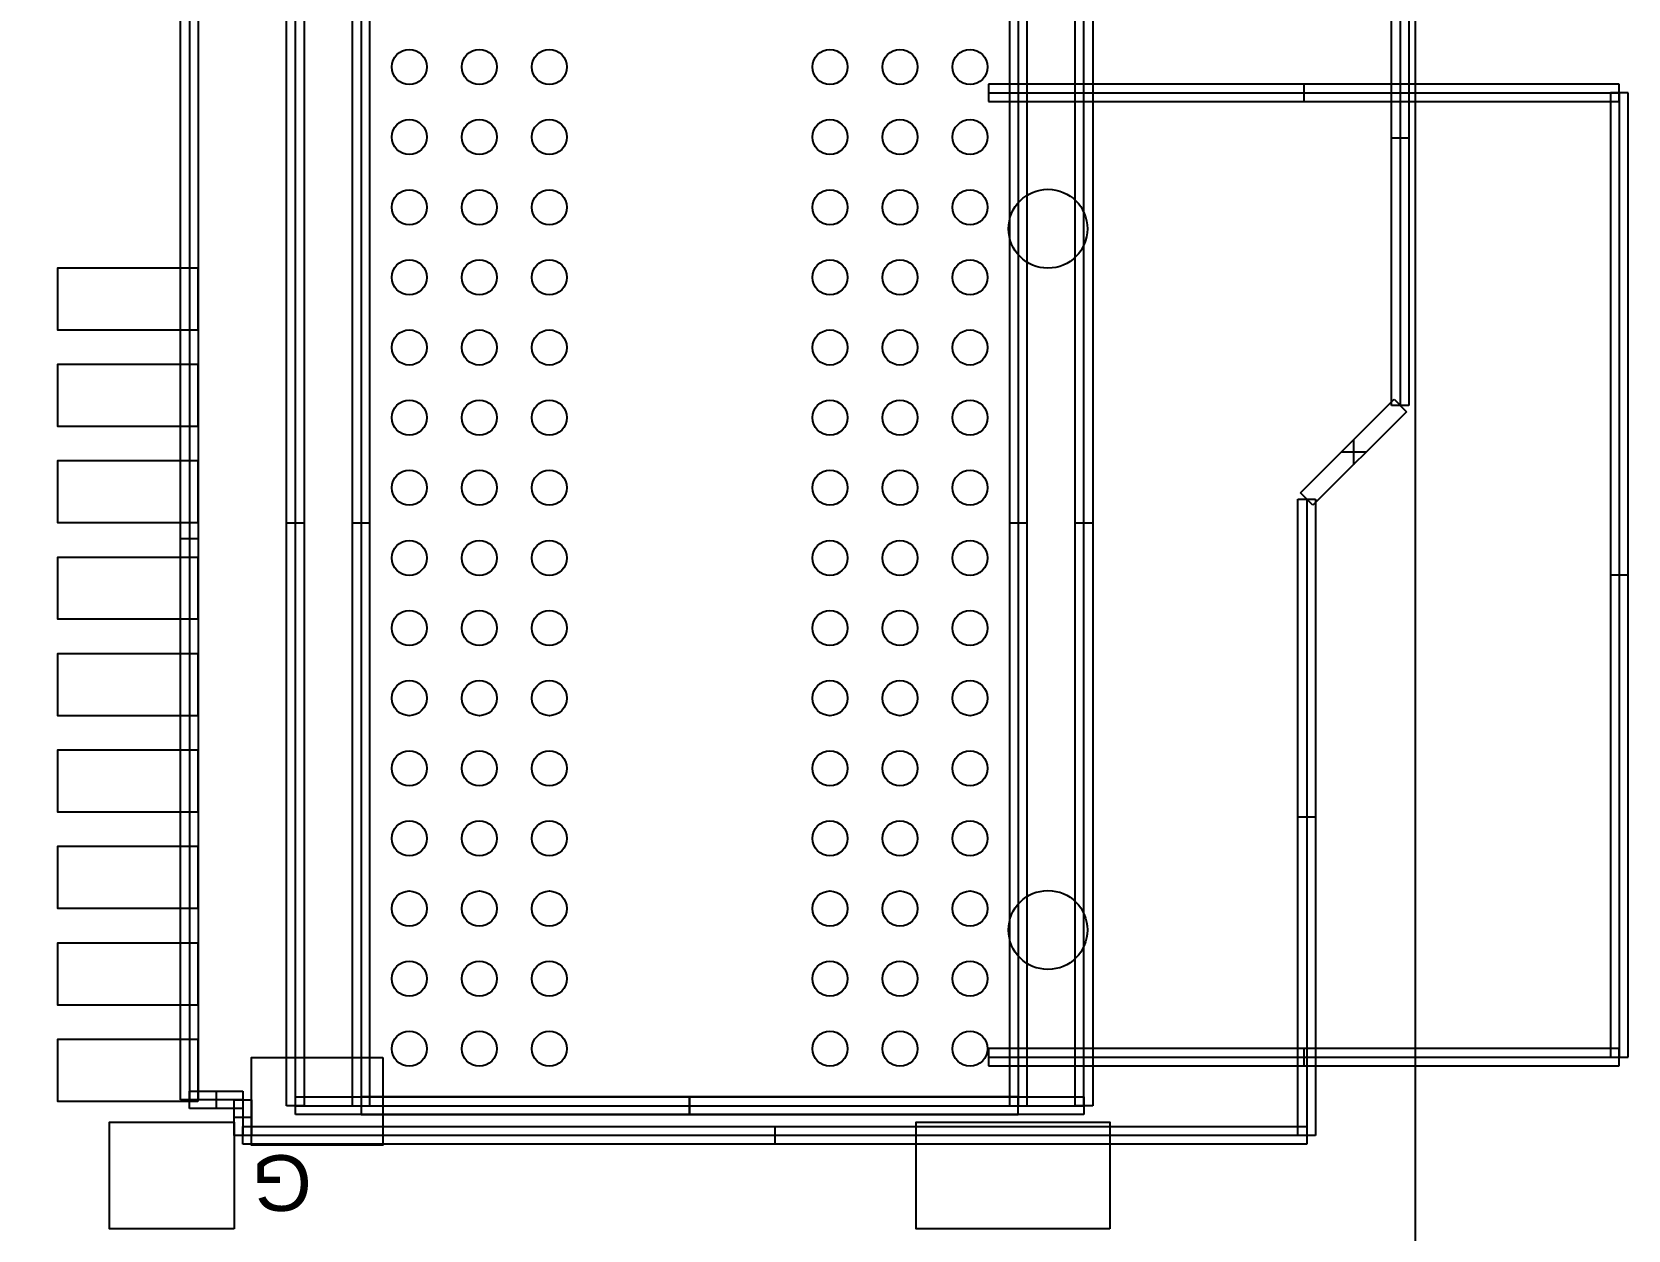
# Model space of a CAD drawing. Header units: millimetres. Extents: x -0.9 to 42.4, y -0.8 to 40.2.
# Drawn here: x 24.21 to 42.43, y 18.31 to 31.97 of the extents above; entities that cross this region are included whole.
import ezdxf

# ---------------------------------------------------------------- set-up
doc = ezdxf.new("R2010")
doc.units = ezdxf.units.MM
doc.header["$MEASUREMENT"] = 0
for name, color, linetype in [('BOT', 253, 'Continuous'), ('SILK-BOT', 6, 'Continuous'), ('SILK-TOP', 7, 'Continuous'), ('TOP', 1, 'Continuous')]:
    doc.layers.add(name, color=color, linetype=linetype)

msp = doc.modelspace()

# ---------------------------------------------------------------- linework, layer by layer
at = {"layer": 'BOT'}
for centre, radius in [((28.519, 31.574), 0.2), ((29.319, 31.574), 0.2), ((30.119, 31.574), 0.2), ((33.319, 31.574), 0.2), ((34.119, 31.574), 0.2), ((34.919, 31.574), 0.2), ((28.519, 30.774), 0.2), ((29.319, 30.774), 0.2), ((30.119, 30.774), 0.2), ((33.319, 30.774), 0.2), ((34.119, 30.774), 0.2), ((34.919, 30.774), 0.2), ((28.519, 29.974), 0.2), ((29.319, 29.974), 0.2), ((30.119, 29.974), 0.2), ((33.319, 29.974), 0.2), ((34.119, 29.974), 0.2), ((34.919, 29.974), 0.2), ((35.808, 29.729), 0.45), ((28.519, 29.174), 0.2), ((29.319, 29.174), 0.2), ((30.119, 29.174), 0.2), ((33.319, 29.174), 0.2), ((34.119, 29.174), 0.2), ((34.919, 29.174), 0.2), ((28.519, 28.374), 0.2), ((29.319, 28.374), 0.2), ((30.119, 28.374), 0.2), ((33.319, 28.374), 0.2), ((34.119, 28.374), 0.2), ((34.919, 28.374), 0.2), ((28.519, 27.574), 0.2), ((29.319, 27.574), 0.2), ((30.119, 27.574), 0.2), ((33.319, 27.574), 0.2), ((34.119, 27.574), 0.2), ((34.919, 27.574), 0.2), ((28.519, 26.774), 0.2), ((29.319, 26.774), 0.2), ((30.119, 26.774), 0.2), ((33.319, 26.774), 0.2), ((34.119, 26.774), 0.2), ((34.919, 26.774), 0.2), ((28.519, 25.974), 0.2), ((29.319, 25.974), 0.2), ((30.119, 25.974), 0.2), ((33.319, 25.974), 0.2), ((34.119, 25.974), 0.2), ((34.919, 25.974), 0.2), ((28.519, 25.174), 0.2), ((29.319, 25.174), 0.2), ((30.119, 25.174), 0.2), ((33.319, 25.174), 0.2), ((34.119, 25.174), 0.2), ((34.919, 25.174), 0.2), ((28.519, 24.374), 0.2), ((29.319, 24.374), 0.2), ((30.119, 24.374), 0.2), ((33.319, 24.374), 0.2), ((34.119, 24.374), 0.2), ((34.919, 24.374), 0.2), ((28.519, 23.574), 0.2), ((29.319, 23.574), 0.2), ((30.119, 23.574), 0.2), ((33.319, 23.574), 0.2), ((34.119, 23.574), 0.2), ((34.919, 23.574), 0.2), ((28.519, 22.774), 0.2), ((29.319, 22.774), 0.2), ((30.119, 22.774), 0.2), ((33.319, 22.774), 0.2), ((34.119, 22.774), 0.2), ((34.919, 22.774), 0.2), ((28.519, 21.974), 0.2), ((29.319, 21.974), 0.2), ((30.119, 21.974), 0.2), ((33.319, 21.974), 0.2), ((34.119, 21.974), 0.2), ((34.919, 21.974), 0.2), ((35.808, 21.729), 0.45), ((28.519, 21.174), 0.2), ((29.319, 21.174), 0.2), ((30.119, 21.174), 0.2), ((33.319, 21.174), 0.2), ((34.119, 21.174), 0.2), ((34.919, 21.174), 0.2), ((28.519, 20.374), 0.2), ((29.319, 20.374), 0.2), ((30.119, 20.374), 0.2), ((33.319, 20.374), 0.2), ((34.119, 20.374), 0.2), ((34.919, 20.374), 0.2)]:
    msp.add_circle(centre, radius, dxfattribs=at)
at = {"layer": 'SILK-BOT'}
for p, q in [((27.119, 19.724), (27.119, 33.024)), ((27.219, 19.724), (27.219, 33.024)), ((27.319, 33.024), (27.319, 19.724)), ((27.869, 33.024), (27.869, 19.724)), ((27.969, 33.024), (27.969, 19.724)), ((28.069, 19.724), (28.069, 33.024)), ((35.369, 33.024), (35.369, 19.724)), ((35.469, 33.024), (35.469, 19.724)), ((35.569, 19.724), (35.569, 33.024)), ((36.119, 19.724), (36.119, 33.024)), ((36.219, 19.724), (36.219, 33.024)), ((36.319, 33.024), (36.319, 19.724)), ((27.119, 26.374), (27.319, 26.374)), ((27.869, 26.374), (28.069, 26.374)), ((35.369, 26.374), (35.569, 26.374)), ((36.119, 26.374), (36.319, 26.374)), ((27.319, 19.724), (27.119, 19.724)), ((27.219, 19.624), (27.219, 19.824)), ((27.219, 19.824), (36.219, 19.824)), ((27.219, 19.724), (36.219, 19.724)), ((27.869, 19.724), (28.069, 19.724)), ((35.469, 19.824), (27.969, 19.824)), ((27.969, 19.824), (27.969, 19.624)), ((27.969, 19.724), (35.469, 19.724)), ((31.719, 19.824), (31.719, 19.624)), ((31.719, 19.624), (31.719, 19.824)), ((35.369, 19.724), (35.569, 19.724)), ((35.469, 19.624), (35.469, 19.824)), ((36.319, 19.724), (36.119, 19.724)), ((36.219, 19.824), (36.219, 19.624)), ((36.219, 19.624), (27.219, 19.624)), ((27.969, 19.624), (35.469, 19.624))]:
    msp.add_line(p, q, dxfattribs=at)
msp.add_lwpolyline([(28.219, 20.274), (28.219, 19.274), (26.719, 19.274), (26.719, 20.274), (28.219, 20.274)], dxfattribs=at)
at = {"layer": 'SILK-TOP'}
for p, q in [((39.728, 27.712), (39.728, 33.812)), ((39.828, 33.812), (39.828, 27.712)), ((39.928, 33.812), (39.928, 27.712)), ((25.91, 19.792), (25.91, 32.592)), ((26.01, 32.592), (26.01, 19.792)), ((26.11, 32.592), (26.11, 19.792)), ((35.128, 31.379), (35.128, 31.179)), ((42.328, 31.379), (35.128, 31.379)), ((38.728, 31.379), (38.728, 31.179)), ((42.328, 31.179), (42.328, 31.379)), ((35.128, 31.279), (42.328, 31.279)), ((35.128, 31.179), (42.328, 31.179)), ((42.428, 31.279), (42.228, 31.279)), ((42.228, 31.279), (42.228, 20.279)), ((42.328, 31.279), (42.328, 20.279)), ((42.428, 20.279), (42.428, 31.279)), ((39.928, 30.762), (39.728, 30.762)), ((38.69, 26.716), (39.757, 27.783)), ((39.928, 27.712), (39.728, 27.712)), ((39.757, 27.783), (39.899, 27.641)), ((39.899, 27.641), (38.832, 26.574)), ((39.436, 27.179), (39.153, 27.179)), ((39.294, 27.32), (39.294, 27.037)), ((38.661, 19.386), (38.661, 26.645)), ((38.661, 26.645), (38.861, 26.645)), ((38.832, 26.574), (38.69, 26.716)), ((38.761, 26.645), (38.761, 19.386)), ((38.861, 26.645), (38.861, 19.386)), ((26.11, 26.192), (25.91, 26.192)), ((42.228, 25.779), (42.428, 25.779)), ((38.861, 23.016), (38.661, 23.016)), ((42.328, 20.379), (35.128, 20.379)), ((35.128, 20.379), (35.128, 20.179)), ((35.128, 20.279), (42.328, 20.279)), ((38.728, 20.379), (38.728, 20.179)), ((42.228, 20.279), (42.428, 20.279)), ((42.328, 20.179), (42.328, 20.379)), ((35.128, 20.179), (42.328, 20.179)), ((26.01, 19.692), (26.01, 19.892)), ((26.01, 19.892), (26.62, 19.892)), ((26.315, 19.892), (26.315, 19.692)), ((26.62, 19.892), (26.62, 19.692)), ((26.11, 19.792), (25.91, 19.792)), ((26.62, 19.792), (26.01, 19.792)), ((26.62, 19.692), (26.01, 19.692)), ((26.52, 19.792), (26.72, 19.792)), ((26.52, 19.386), (26.52, 19.792)), ((26.62, 19.792), (26.62, 19.386)), ((26.72, 19.792), (26.72, 19.386)), ((26.72, 19.589), (26.52, 19.589)), ((26.72, 19.386), (26.52, 19.386)), ((26.62, 19.286), (26.62, 19.486)), ((26.62, 19.486), (38.761, 19.486)), ((38.761, 19.386), (26.62, 19.386)), ((32.69, 19.486), (32.69, 19.286)), ((38.861, 19.386), (38.661, 19.386)), ((38.761, 19.486), (38.761, 19.286)), ((38.761, 19.286), (26.62, 19.286))]:
    msp.add_line(p, q, dxfattribs=at)
at = {"layer": 'TOP'}
msp.add_lwpolyline([(39.999, 37.714), (39.999, 2.314, -0.414213), (37.699, 0.014), (2.299, 0.014, -0.414213), (-0.001, 2.314), (-0.001, 37.714, -0.414213), (2.299, 40.014), (37.699, 40.014, -0.414212), (39.999, 37.714)], format="xyb", dxfattribs=at)
for points in [[(26.108, 28.573), (24.508, 28.573), (24.508, 29.284), (26.108, 29.284), (26.108, 28.573)], [(26.108, 27.473), (24.508, 27.473), (24.508, 28.184), (26.108, 28.184), (26.108, 27.473)], [(26.108, 26.373), (24.508, 26.373), (24.508, 27.084), (26.108, 27.084), (26.108, 26.373)], [(26.108, 25.273), (24.508, 25.273), (24.508, 25.984), (26.108, 25.984), (26.108, 25.273)], [(26.108, 24.173), (24.508, 24.173), (24.508, 24.884), (26.108, 24.884), (26.108, 24.173)], [(26.108, 23.073), (24.508, 23.073), (24.508, 23.784), (26.108, 23.784), (26.108, 23.073)], [(26.108, 21.973), (24.508, 21.973), (24.508, 22.684), (26.108, 22.684), (26.108, 21.973)], [(26.108, 20.873), (24.508, 20.873), (24.508, 21.584), (26.108, 21.584), (26.108, 20.873)], [(26.108, 19.773), (24.508, 19.773), (24.508, 20.484), (26.108, 20.484), (26.108, 19.773)], [(26.519, 18.319), (25.097, 18.319), (25.097, 19.538), (26.519, 19.538), (26.519, 18.319)], [(36.513, 18.319), (34.303, 18.319), (34.303, 19.538), (36.513, 19.538), (36.513, 18.319)]]:
    msp.add_lwpolyline(points, dxfattribs=at)
for centre in [(35.808, 29.729), (35.808, 21.729)]:
    msp.add_circle(centre, 0.45, dxfattribs=at)

# ---------------------------------------------------------------- texts
at = {"layer": 'SILK-TOP', "insert": (27.408, 19.169), "char_height": 0.635, "width": 1.22792, "attachment_point": 7, "rotation": 180, "line_spacing_factor": 0.963855}
msp.add_mtext('\\fArial;G', dxfattribs=at)

doc.saveas('drawing.dxf')
